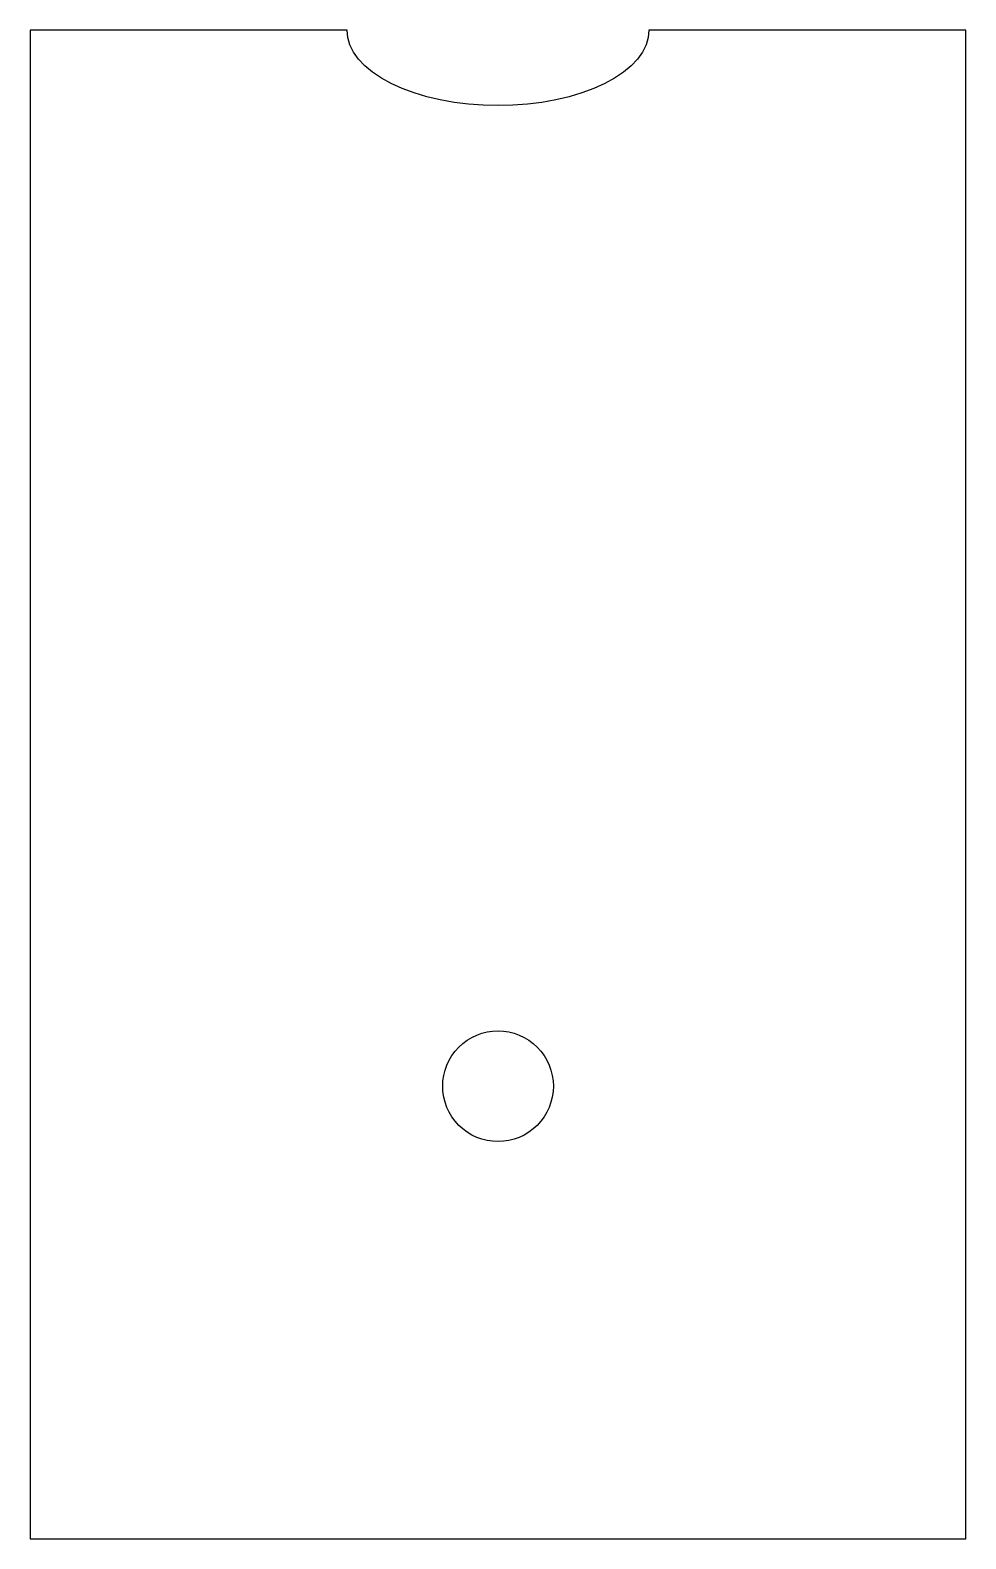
# Model space of a CAD drawing. Header units: metres. Extents: x -46 to 46, y 0 to 150.
import ezdxf

# ---------------------------------------------------------------- set-up
doc = ezdxf.new("R2010")
doc.units = ezdxf.units.M

msp = doc.modelspace()

# ---------------------------------------------------------------- linework, layer by layer
for p, q in [((-15, 150), (-46.5, 150)), ((-46.5, 150), (-46.5, 0)), ((-14.9278, 149.265), (-15, 150)), ((15, 150), (14.9278, 149.265)), ((46.5, 150), (15, 150)), ((46.5, 0), (46.5, 150)), ((-14.7118, 148.537), (-14.9278, 149.265)), ((-14.3541, 147.823), (-14.7118, 148.537)), ((14.7118, 148.537), (14.3541, 147.823)), ((14.9278, 149.265), (14.7118, 148.537)), ((-13.8582, 147.13), (-14.3541, 147.823)), ((-13.2288, 146.465), (-13.8582, 147.13)), ((13.8582, 147.13), (13.2288, 146.465)), ((14.3541, 147.823), (13.8582, 147.13)), ((-12.472, 145.833), (-13.2288, 146.465)), ((-11.5952, 145.242), (-12.472, 145.833)), ((12.472, 145.833), (11.5952, 145.242)), ((13.2288, 146.465), (12.472, 145.833)), ((-10.6066, 144.697), (-11.5952, 145.242)), ((-9.51588, 144.202), (-10.6066, 144.697)), ((-8.33354, 143.764), (-9.51588, 144.202)), ((9.51588, 144.202), (8.33354, 143.764)), ((10.6066, 144.697), (9.51588, 144.202)), ((11.5952, 145.242), (10.6066, 144.697)), ((-7.07094, 143.386), (-8.33354, 143.764)), ((-5.74025, 143.071), (-7.07094, 143.386)), ((-4.35426, 142.823), (-5.74025, 143.071)), ((-2.92635, 142.644), (-4.35426, 142.823)), ((-1.47025, 142.536), (-2.92635, 142.644)), ((0, 142.5), (-1.47025, 142.536)), ((1.47025, 142.536), (0, 142.5)), ((2.92635, 142.644), (1.47025, 142.536)), ((4.35426, 142.823), (2.92635, 142.644)), ((5.74025, 143.071), (4.35426, 142.823)), ((7.07094, 143.386), (5.74025, 143.071)), ((8.33354, 143.764), (7.07094, 143.386)), ((-3.48915, 49.2516), (-3.05563, 49.5731)), ((-3.05563, 49.5731), (-2.59268, 49.8506)), ((-2.59268, 49.8506), (-2.10475, 50.0813)), ((-2.10475, 50.0813), (-1.59656, 50.2632)), ((-1.59656, 50.2632), (-1.07298, 50.3943)), ((-1.07298, 50.3943), (-0.53909, 50.4735)), ((-0.53909, 50.4735), (0, 50.5)), ((0, 50.5), (0.53909, 50.4735)), ((0.53909, 50.4735), (1.07298, 50.3943)), ((1.07298, 50.3943), (1.59656, 50.2632)), ((1.59656, 50.2632), (2.10475, 50.0813)), ((2.10475, 50.0813), (2.59268, 49.8506)), ((2.59268, 49.8506), (3.05563, 49.5731)), ((3.05563, 49.5731), (3.48915, 49.2516)), ((-4.85056, 47.5927), (-4.57307, 48.0556)), ((-4.57307, 48.0556), (-4.25156, 48.4892)), ((-4.25156, 48.4892), (-3.88908, 48.8891)), ((-3.88908, 48.8891), (-3.48915, 49.2516)), ((3.48915, 49.2516), (3.88908, 48.8891)), ((3.88908, 48.8891), (4.25156, 48.4892)), ((4.25156, 48.4892), (4.57307, 48.0556)), ((4.57307, 48.0556), (4.85056, 47.5927)), ((-5.39432, 46.073), (-5.26317, 46.5966)), ((-5.26317, 46.5966), (-5.08133, 47.1048)), ((-5.08133, 47.1048), (-4.85056, 47.5927)), ((4.85056, 47.5927), (5.08133, 47.1048)), ((5.08133, 47.1048), (5.26317, 46.5966)), ((5.26317, 46.5966), (5.39432, 46.073)), ((-5.5, 45), (-5.47351, 45.5391)), ((-5.47351, 44.4609), (-5.5, 45)), ((-5.47351, 45.5391), (-5.39432, 46.073)), ((5.39432, 46.073), (5.47351, 45.5391)), ((5.47351, 45.5391), (5.5, 45)), ((5.5, 45), (5.47351, 44.4609)), ((-5.39432, 43.927), (-5.47351, 44.4609)), ((-5.26317, 43.4034), (-5.39432, 43.927)), ((5.39432, 43.927), (5.26317, 43.4034)), ((5.47351, 44.4609), (5.39432, 43.927)), ((-5.08133, 42.8952), (-5.26317, 43.4034)), ((-4.85056, 42.4073), (-5.08133, 42.8952)), ((-4.57307, 41.9444), (-4.85056, 42.4073)), ((4.85056, 42.4073), (4.57307, 41.9444)), ((5.08133, 42.8952), (4.85056, 42.4073)), ((5.26317, 43.4034), (5.08133, 42.8952)), ((-4.25156, 41.5108), (-4.57307, 41.9444)), ((-3.88908, 41.1109), (-4.25156, 41.5108)), ((-3.48915, 40.7484), (-3.88908, 41.1109)), ((-3.05563, 40.4269), (-3.48915, 40.7484)), ((3.48915, 40.7484), (3.05563, 40.4269)), ((3.88908, 41.1109), (3.48915, 40.7484)), ((4.25156, 41.5108), (3.88908, 41.1109)), ((4.57307, 41.9444), (4.25156, 41.5108)), ((-2.59268, 40.1494), (-3.05563, 40.4269)), ((-2.10475, 39.9187), (-2.59268, 40.1494)), ((-1.59656, 39.7368), (-2.10475, 39.9187)), ((-1.07298, 39.6057), (-1.59656, 39.7368)), ((-0.53909, 39.5265), (-1.07298, 39.6057)), ((0, 39.5), (-0.53909, 39.5265)), ((0.53909, 39.5265), (0, 39.5)), ((1.07298, 39.6057), (0.53909, 39.5265)), ((1.59656, 39.7368), (1.07298, 39.6057)), ((2.10475, 39.9187), (1.59656, 39.7368)), ((2.59268, 40.1494), (2.10475, 39.9187)), ((3.05563, 40.4269), (2.59268, 40.1494)), ((-46.5, 0), (46.5, 0))]:
    msp.add_line(p, q)

doc.saveas('drawing.dxf')
